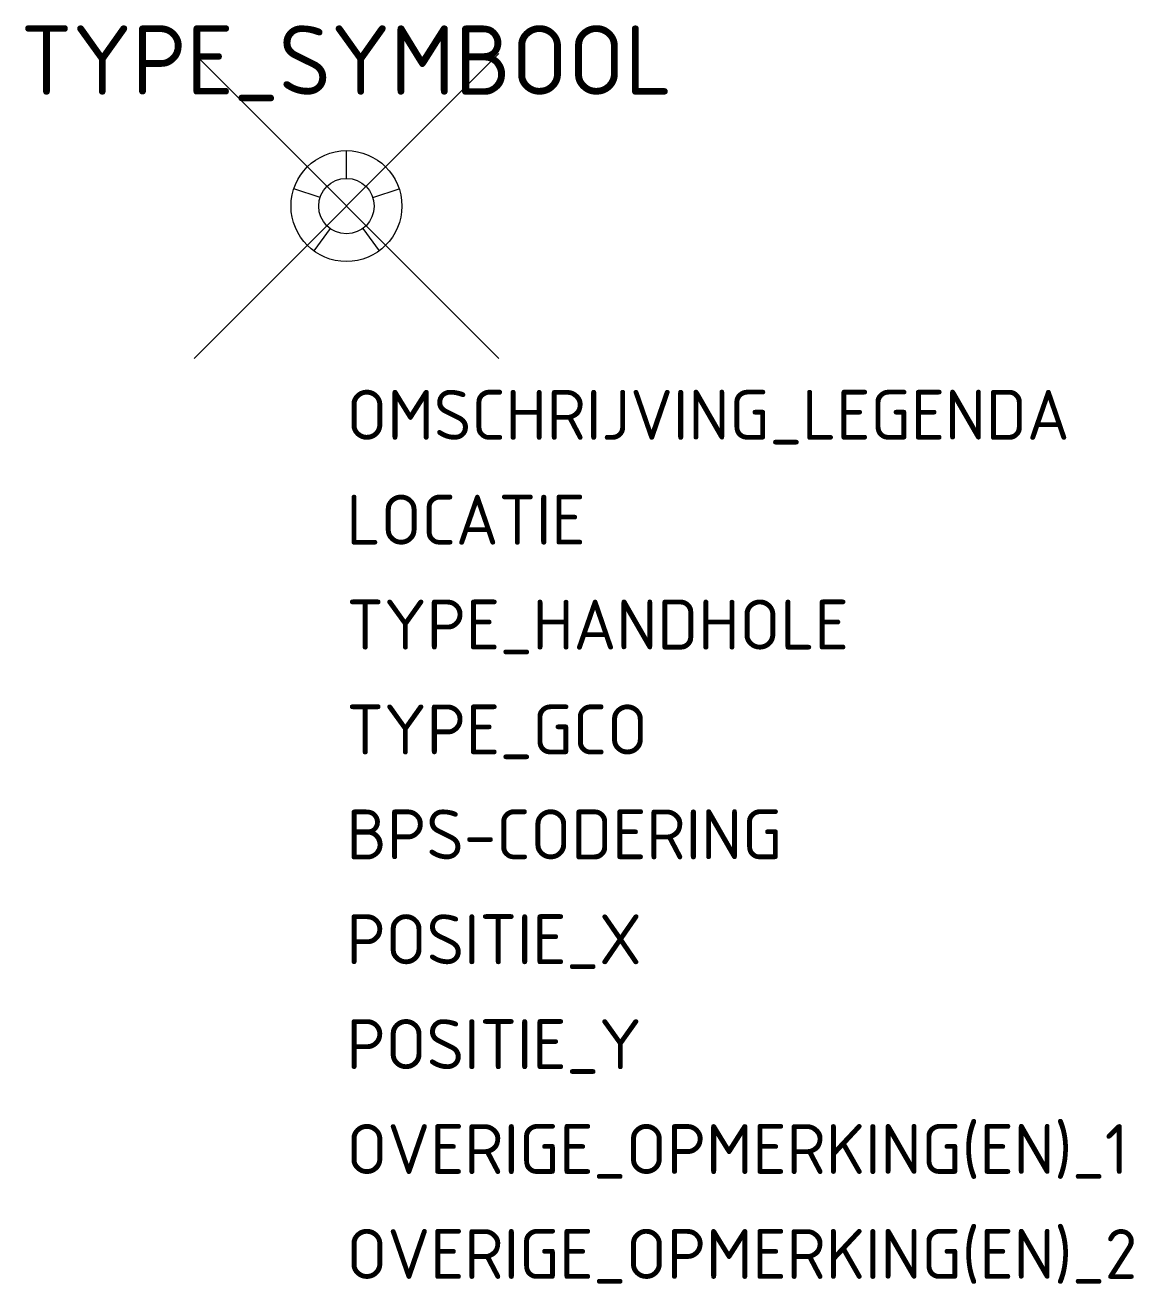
# Model space of a CAD drawing. Extents: x -11.6 to 28.4, y -38.9 to 6.5.
import ezdxf
from ezdxf.enums import TextEntityAlignment as Align

# ---------------------------------------------------------------- set-up
doc = ezdxf.new("R2010")
doc.units = 0
doc.styles.add('NLCS-ISO', font='NLCS-ISO.ttf')

msp = doc.modelspace()

# ---------------------------------------------------------------- linework, layer by layer
for p, q in [((0, 1), (0, 2)), ((-0.951, 0.309), (-1.902, 0.618)), ((0.951, 0.309), (1.902, 0.618)), ((-0.588, -0.809), (-1.176, -1.618)), ((0.588, -0.809), (1.176, -1.618))]:
    msp.add_line(p, q)
for points in [[(5.5, 5.5), (-5.5, -5.5)], [(-5.5, 5.5), (5.5, -5.5)]]:
    msp.add_lwpolyline(points)
for radius in [2, 1]:
    msp.add_circle((0, 0), radius)

# ---------------------------------------------------------------- texts
at = {"style": 'NLCS-ISO'}
msp.add_attdef('TYPE_SYMBOOL', text='GKPB1', height=2.5, dxfattribs=at).set_placement((0, 5.269), align=Align.MIDDLE_CENTER)
at = {"style": 'NLCS-ISO', "flags": 1}
for tag, p, s in [('OMSCHRIJVING_LEGENDA', (0, -8.431), 'Handhole+GCO'), ('LOCATIE', (0, -12.215), ''), ('TYPE_HANDHOLE', (0, -16), ''), ('TYPE_GCO', (0, -19.784), ''), ('BPS-CODERING', (0, -23.569), ''), ('POSITIE_X', (0, -27.353), ''), ('POSITIE_Y', (0, -31.138), ''), ('OVERIGE_OPMERKING(EN)_1', (0, -34.922), ''), ('OVERIGE_OPMERKING(EN)_2', (0, -38.707), '')]:
    msp.add_attdef(tag, p, s, height=1.8, dxfattribs=at)

doc.saveas('drawing.dxf')
